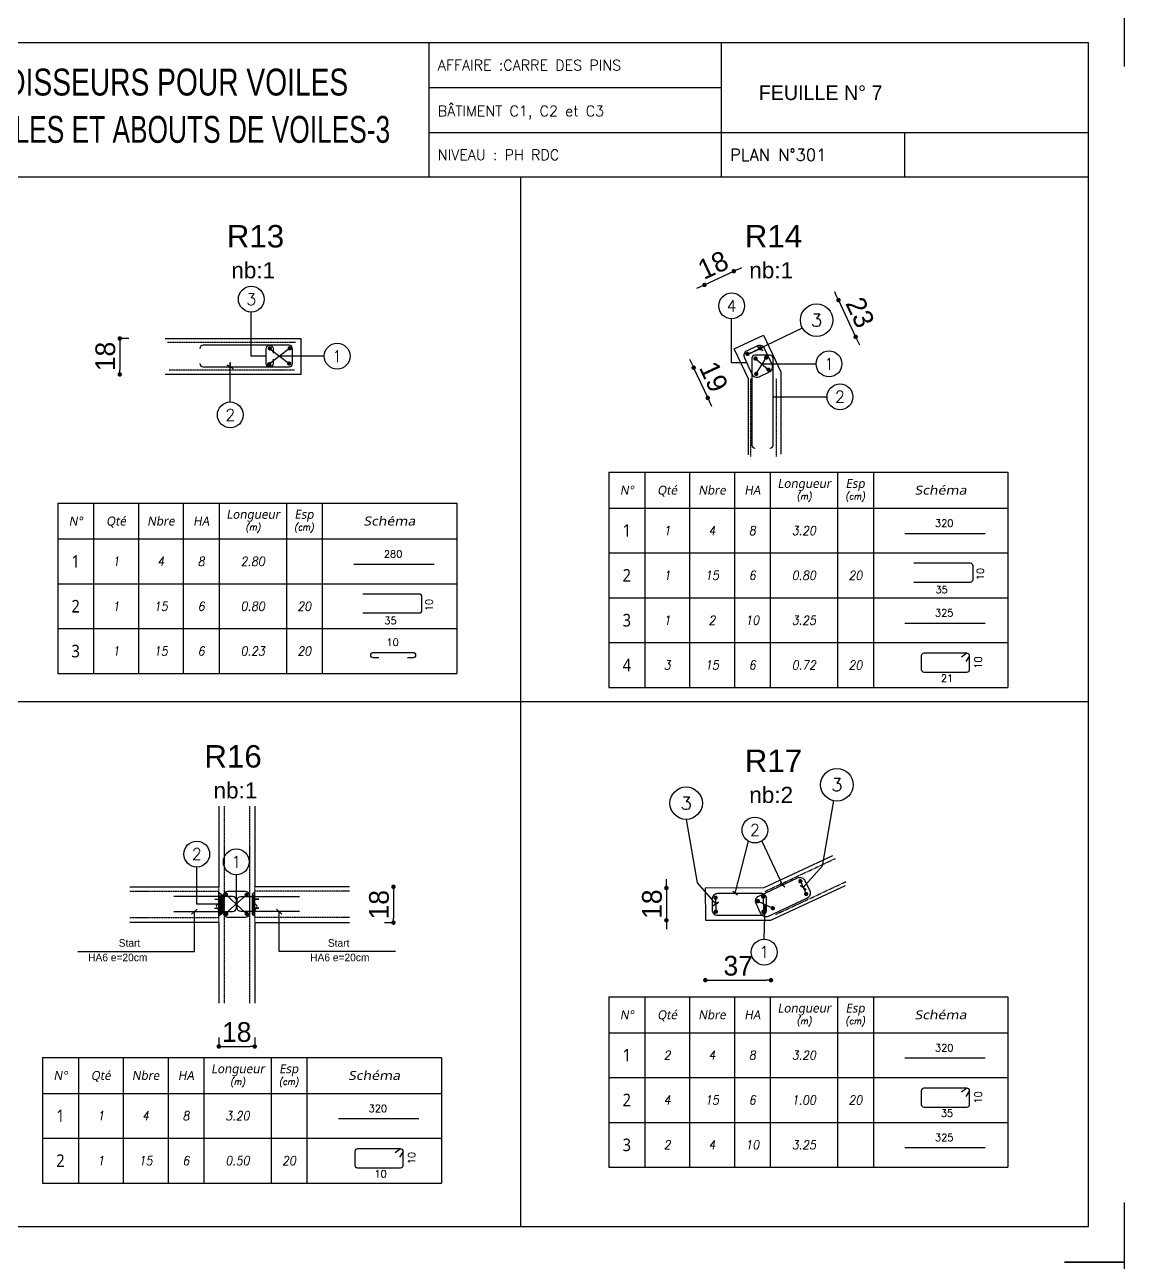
# Model space of a CAD drawing. Header units: metres. Extents: x -5618 to 118954, y -306 to 4637.
# Drawn here: x 1690 to 2303, y 1787 to 2477 of the extents above; entities that cross this region are included whole.
import ezdxf
from ezdxf.enums import TextEntityAlignment as Align

# ---------------------------------------------------------------- set-up
doc = ezdxf.new("R2010")
doc.units = ezdxf.units.M
doc.linetypes.add('STRICHPUNKT2_S11', pattern=[0.9, 0.7, -0.1, 0, -0.1])
for name, color, linetype in [('7', 7, 'Continuous'), ('COTATION', 1, 'Continuous'), ('GO-CARTOUCHE', 7, 'Continuous'), ('GO-COTATION', 1, 'Continuous'), ('GO-FER-HA', 140, 'Continuous'), ('GO-TEXTE', 9, 'Continuous'), ('GO-TEXTE-FER', 3, 'Continuous'), ('préfa v', 2, 'Continuous'), ('STR_COTATION', 1, 'Continuous'), ('STR_VOI-POT', 6, 'Continuous')]:
    doc.layers.add(name, color=color, linetype=linetype)
doc.layers.add('STR_AXES', color=4, linetype='STRICHPUNKT2_S11', lineweight=25)
doc.styles.add('ARIAL', font='ARIAL.TTF')
doc.styles.add('Lucida', font='LSANSI.TTF')
doc.styles.add('schéma', font='simplex.shx')
doc.styles.add('Tableau', font='romans.shx', dxfattribs={"width": 0.9, "oblique": 10})
doc.styles.add('Tableau2', font='trebuc.TTF', dxfattribs={"width": 0.9, "oblique": 10})
doc.styles.add('TEXTE', font='romans.shx')
doc.styles.add('TEXTEBA', font='ARIAL.TTF')
doc.dimstyles.new('COUPE-20', dxfattribs={"dimscale": 0.5, "dimtxt": 22, "dimasz": 5, "dimexe": 0.05, "dimexo": 0, "dimgap": 5, "dimtad": 1, "dimdec": 0, "dimdsep": 46, "dimtxsty": 'Standard', "dimblk1": 'DOT', "dimblk2": 'DOT', "dimsah": 1, "dimcen": 0, "dimdle": 150, "dimclrd": 1, "dimclre": 1, "dimclrt": 7, "dimadec": 0, "dimazin": 0, "dimtfac": 1, "dimtdec": 0, "dimtix": 1, "dimtmove": 2, "dimatfit": 3, "dimldrblk": 'DOT', "dimfxl": 0, "dimtvp": 1, "dimtolj": 1, "dimtzin": 0, "dimarcsym": 0})

# ---------------------------------------------------------------- blocks, each defined once
blk = doc.blocks.new('_DOT')
at = {"color": 0, "linetype": 'ByBlock'}
blk.add_line((-0.5, 0), (-1, 0), dxfattribs=at)
at = {"color": 0, "linetype": 'ByBlock', "const_width": 0.5}
blk.add_lwpolyline([(-0.25, 0, 1), (0.25, 0, 1)], format="xyb", close=True, dxfattribs=at)
blk = doc.blocks.new('*D1402')
at = {"layer": 'COTATION', "color": 1, "lineweight": -2}
for p, q in [((1748.21, 2302.43), (1743.18, 2302.43)), ((1743.21, 2299.93), (1743.21, 2284.93)), ((1744.01, 2282.43), (1743.18, 2282.43))]:
    blk.add_line(p, q, dxfattribs=at)
at = {"layer": 'DEFPOINTS', "color": 0, "lineweight": -3}
for p in [(1768.46, 2302.43), (1743.21, 2282.43), (1768.46, 2282.43, -152.09)]:
    blk.add_point(p, dxfattribs=at)
at = {"layer": 'COTATION', "color": 1, "lineweight": -2, "xscale": 2.5, "yscale": 2.5, "zscale": 2.5}
for p, rotation in [((1743.21, 2302.43), 90), ((1743.21, 2282.43), 270)]:
    blk.add_blockref('_DOT', p, dxfattribs=dict(at, rotation=rotation))
at = {"layer": 'COTATION', "color": 7, "insert": (1735.21, 2292.43), "char_height": 11, "attachment_point": 5, "rotation": 90}
blk.add_mtext('\\A1;18', dxfattribs=at)
blk = doc.blocks.new('U')
at = {"layer": 'GO-TEXTE-FER'}
for p, q in [((0, 0), (0, -1)), ((0, 0), (8.9, 0)), ((0.8, 0), (0.8, -1)), ((1.8, 0), (1.8, -1)), ((2.8, 0), (2.8, -1)), ((3.6, 0), (3.6, -1)), ((5.1, 0), (5.1, -1)), ((5.9, 0), (5.9, -1)), ((8.9, 0), (8.9, -1)), ((0, -1), (8.9, -1))]:
    blk.add_line(p, q, dxfattribs=at)
at = {"layer": 'GO-TEXTE-FER', "color": 1}
blk.add_lwpolyline([(6.803, -0.65), (8.063, -0.65, 0.414214), (8.123, -0.59), (8.123, -0.29, 0.414214), (8.063, -0.23), (6.803, -0.23)], format="xyb", dxfattribs=at)
at = {"layer": 'GO-TEXTE-FER', "color": 1, "style": 'Tableau'}
blk.add_attdef('Largeur', text='', height=0.16, rotation=90, dxfattribs=at).set_placement((8.284, -0.472), align=Align.MIDDLE_CENTER)
at = {"layer": 'GO-TEXTE-FER', "style": 'Tableau2', "width": 0.9}
blk.add_attdef('NUMERO', text='', height=0.28, dxfattribs=at).set_placement((0.4, -0.5), align=Align.MIDDLE_CENTER)
at = {"layer": 'GO-TEXTE-FER', "style": 'Tableau', "oblique": 10, "width": 0.9}
for tag, p in [('QUANTITE', (1.3, -0.5)), ('NOMBRE', (2.3, -0.5)), ('NUANCE', (3.2, -0.5)), ('LONGUEUR', (4.35, -0.5)), ('ESPACEMENTS', (5.5, -0.5))]:
    blk.add_attdef(tag, text='', height=0.2, dxfattribs=at).set_placement(p, align=Align.MIDDLE_CENTER)
at = {"layer": 'GO-TEXTE-FER', "color": 1, "style": 'Tableau'}
blk.add_attdef('Longueur', text='', height=0.16, dxfattribs=at).set_placement((7.422, -0.819), align=Align.MIDDLE_CENTER)
blk = doc.blocks.new('Désignation')
at = {"layer": 'GO-TEXTE-FER'}
for p, q in [((0, 0.8), (8.9, 0.8)), ((0, 0.8), (0, 0)), ((0.8, 0.8), (0.8, 0)), ((1.8, 0.8), (1.8, 0)), ((2.8, 0.8), (2.8, 0)), ((3.6, 0.8), (3.6, 0)), ((5.1, 0.8), (5.1, 0)), ((5.9, 0.8), (5.9, 0)), ((8.9, 0.8), (8.9, 0)), ((0, 0), (8.9, 0))]:
    blk.add_line(p, q, dxfattribs=at)
at = {"layer": 'GO-TEXTE-FER', "style": 'Tableau2', "oblique": 10}
for s, p in [('Longueur', (4.356, 0.55)), ('Esp', (5.494, 0.55)), ('N°', (0.4, 0.4)), ('Qté', (1.3, 0.4)), ('Nbre', (2.3, 0.4)), ('HA', (3.2, 0.4))]:
    blk.add_text(s, height=0.2, dxfattribs=at).set_placement(p, align=Align.MIDDLE_CENTER)
at = {"layer": 'GO-TEXTE-FER', "color": 7, "style": 'Tableau', "oblique": 10, "width": 0.9}
for s, p in [('(m)', (4.356, 0.265)), ('(cm)', (5.494, 0.265))]:
    blk.add_text(s, height=0.15, dxfattribs=at).set_placement(p, align=Align.MIDDLE_CENTER)
at = {"layer": 'GO-TEXTE-FER', "style": 'Tableau2', "oblique": 10, "width": 1.2}
blk.add_text('Schéma', height=0.2, dxfattribs=at).set_placement((7.4, 0.4), align=Align.MIDDLE_CENTER)
blk = doc.blocks.new('Epingle')
at = {"layer": 'GO-TEXTE-FER'}
for p, q in [((0, 0), (0, -1)), ((0, 0), (8.9, 0)), ((0.8, 0), (0.8, -1)), ((1.8, 0), (1.8, -1)), ((2.8, 0), (2.8, -1)), ((3.6, 0), (3.6, -1)), ((5.1, 0), (5.1, -1)), ((5.9, 0), (5.9, -1)), ((8.9, 0), (8.9, -1)), ((0, -1), (8.9, -1))]:
    blk.add_line(p, q, dxfattribs=at)
at = {"layer": 'GO-TEXTE-FER', "color": 1}
blk.add_lwpolyline([(7.162, -0.65), (7.042, -0.65, -1), (7.042, -0.53), (7.922, -0.53, -1), (7.922, -0.65), (7.802, -0.65)], format="xyb", dxfattribs=at)
at = {"layer": 'GO-TEXTE-FER', "color": 1, "style": 'Tableau'}
blk.add_attdef('Longueur', text='', height=0.16, dxfattribs=at).set_placement((7.469, -0.303), align=Align.MIDDLE_CENTER)
at = {"layer": 'GO-TEXTE-FER', "style": 'Tableau2', "width": 0.9}
blk.add_attdef('NUMERO', text='', height=0.28, dxfattribs=at).set_placement((0.4, -0.5), align=Align.MIDDLE_CENTER)
at = {"layer": 'GO-TEXTE-FER', "style": 'Tableau', "oblique": 10, "width": 0.9}
for tag, p in [('QUANTITE', (1.3, -0.5)), ('NOMBRE', (2.3, -0.5)), ('NUANCE', (3.2, -0.5)), ('LONGUEUR', (4.35, -0.5)), ('ESPACEMENTS', (5.5, -0.5))]:
    blk.add_attdef(tag, text='', height=0.2, dxfattribs=at).set_placement(p, align=Align.MIDDLE_CENTER)
blk = doc.blocks.new('Barre libre')
at = {"layer": 'GO-TEXTE-FER'}
for p, q in [((0, 0), (0, -1)), ((0, 0), (8.9, 0)), ((0.8, 0), (0.8, -1)), ((1.8, 0), (1.8, -1)), ((2.8, 0), (2.8, -1)), ((3.6, 0), (3.6, -1)), ((5.1, 0), (5.1, -1)), ((5.9, 0), (5.9, -1)), ((8.9, 0), (8.9, -1)), ((0, -1), (8.9, -1))]:
    blk.add_line(p, q, dxfattribs=at)
at = {"layer": 'GO-TEXTE-FER', "color": 1}
blk.add_line((6.603, -0.563), (8.394, -0.563), dxfattribs=at)
at = {"layer": 'GO-TEXTE-FER', "color": 1, "style": 'Tableau'}
blk.add_attdef('Longueur', text='', height=0.16, dxfattribs=at).set_placement((7.481, -0.336), align=Align.MIDDLE_CENTER)
at = {"layer": 'GO-TEXTE-FER', "style": 'Tableau2', "width": 0.9}
blk.add_attdef('NUMERO', text='', height=0.28, dxfattribs=at).set_placement((0.4, -0.5), align=Align.MIDDLE_CENTER)
at = {"layer": 'GO-TEXTE-FER', "style": 'Tableau', "oblique": 10, "width": 0.9}
for tag, p in [('QUANTITE', (1.3, -0.5)), ('NOMBRE', (2.3, -0.5)), ('NUANCE', (3.2, -0.5)), ('LONGUEUR', (4.35, -0.5)), ('ESPACEMENTS', (5.5, -0.5))]:
    blk.add_attdef(tag, text='', height=0.2, dxfattribs=at).set_placement(p, align=Align.MIDDLE_CENTER)
blk = doc.blocks.new('Cadre')
at = {"layer": 'GO-TEXTE-FER'}
for p, q in [((0, 0), (0, -1)), ((0, 0), (8.9, 0)), ((0.8, 0), (0.8, -1)), ((1.8, 0), (1.8, -1)), ((2.8, 0), (2.8, -1)), ((3.6, 0), (3.6, -1)), ((5.1, 0), (5.1, -1)), ((5.9, 0), (5.9, -1)), ((8.9, 0), (8.9, -1)), ((0, -1), (8.9, -1))]:
    blk.add_line(p, q, dxfattribs=at)
at = {"layer": 'GO-TEXTE-FER', "color": 1}
for p, q in [((7.987, -0.237), (7.868, -0.328)), ((8.047, -0.297), (7.965, -0.422))]:
    blk.add_line(p, q, dxfattribs=at)
blk.add_lwpolyline([(6.967, -0.297), (6.967, -0.597, 0.414214), (7.027, -0.657), (7.987, -0.657, 0.414214), (8.047, -0.597), (8.047, -0.297, 0.414214), (7.987, -0.237), (7.027, -0.237, 0.414214)], format="xyb", close=True, dxfattribs=at)
at = {"layer": 'GO-TEXTE-FER', "color": 1, "style": 'Tableau'}
blk.add_attdef('Largeur', text='', height=0.16, rotation=90, dxfattribs=at).set_placement((8.237, -0.445), align=Align.MIDDLE_CENTER)
at = {"layer": 'GO-TEXTE-FER', "style": 'Tableau2', "width": 0.9}
blk.add_attdef('NUMERO', text='', height=0.28, dxfattribs=at).set_placement((0.4, -0.5), align=Align.MIDDLE_CENTER)
at = {"layer": 'GO-TEXTE-FER', "style": 'Tableau', "oblique": 10, "width": 0.9}
for tag, p in [('QUANTITE', (1.3, -0.5)), ('NOMBRE', (2.3, -0.5)), ('NUANCE', (3.2, -0.5)), ('LONGUEUR', (4.35, -0.5)), ('ESPACEMENTS', (5.5, -0.5))]:
    blk.add_attdef(tag, text='', height=0.2, dxfattribs=at).set_placement(p, align=Align.MIDDLE_CENTER)
at = {"layer": 'GO-TEXTE-FER', "color": 1, "style": 'Tableau'}
blk.add_attdef('Longueur', text='', height=0.16, dxfattribs=at).set_placement((7.542, -0.794), align=Align.MIDDLE_CENTER)
blk = doc.blocks.new('*D1405')
at = {"layer": 'COTATION', "color": 1, "lineweight": -2}
for p, q in [((1798.46, 1912.71), (1798.46, 1907.69)), ((1818.46, 1912.71), (1818.46, 1907.69)), ((1800.96, 1907.71), (1815.96, 1907.71))]:
    blk.add_line(p, q, dxfattribs=at)
at = {"layer": 'DEFPOINTS', "color": 0, "lineweight": -3}
for p in [(1798.46, 1931.85), (1818.46, 1931.85), (1818.46, 1907.71)]:
    blk.add_point(p, dxfattribs=at)
at = {"layer": 'COTATION', "color": 1, "lineweight": -2, "xscale": 2.5, "yscale": 2.5, "zscale": 2.5, "rotation": 180}
blk.add_blockref('_DOT', (1798.46, 1907.71), dxfattribs=at)
at = {"layer": 'COTATION', "color": 1, "lineweight": -2, "xscale": 2.5, "yscale": 2.5, "zscale": 2.5}
blk.add_blockref('_DOT', (1818.46, 1907.71), dxfattribs=at)
at = {"layer": 'COTATION', "color": 7, "insert": (1808.46, 1915.71), "char_height": 11, "attachment_point": 5}
blk.add_mtext('\\A1;18', dxfattribs=at)
blk = doc.blocks.new('*D1444')
at = {"layer": 'DEFPOINTS', "color": 0, "lineweight": -3}
for p in [(1871.32, 1996.76, -306.69), (1871.32, 1976.76), (1895.83, 1976.76)]:
    blk.add_point(p, dxfattribs=at)
at = {"layer": 'STR_VOI-POT', "color": 1, "lineweight": -2}
for p, q in [((1895.46, 1996.76), (1895.86, 1996.76)), ((1895.83, 1994.26), (1895.83, 1979.26)), ((1890.83, 1976.76), (1895.86, 1976.76))]:
    blk.add_line(p, q, dxfattribs=at)
at = {"layer": 'STR_VOI-POT', "color": 1, "lineweight": -2, "xscale": 2.5, "yscale": 2.5, "zscale": 2.5}
for p, rotation in [((1895.83, 1996.76), 90), ((1895.83, 1976.76), 270)]:
    blk.add_blockref('_DOT', p, dxfattribs=dict(at, rotation=rotation))
at = {"layer": 'STR_VOI-POT', "color": 7, "insert": (1887.83, 1986.76), "char_height": 11, "attachment_point": 5, "rotation": 90}
blk.add_mtext('\\A1;18', dxfattribs=at)
blk = doc.blocks.new('stab2')
at = {"layer": 'GO-FER-HA'}
h = blk.add_hatch(dxfattribs=at)
h.set_pattern_fill('ANSI31', color=9, scale=6.075, angle=-630, style=0)
h.set_pattern_definition([(225, (395894.73794, 54992.6584), (-0.536959212, 0.536959212), [])])
h.paths.add_polyline_path([(0, -8.55), (-2.03, -6.53), (-2.03, -4.9), (0, -4.9)])
h.paths.add_polyline_path([(0, -4.9), (-2.03, -4.9), (-2.03, -1.75), (0, -1.95)])
h.paths.add_polyline_path([(0, -1.41), (-2.03, -1.73), (-2.03, 8.03), (0, 7.82)])
h.paths.add_polyline_path([(-1.56, 8.11), (0, 9.67), (0, 8.25)])
at = {"layer": 'GO-FER-HA', "color": 1}
for p, q in [((-14.1, 2.89), (-14.1, -3.18)), ((0.57, 5.93), (-11.07, 5.93)), ((0, 3.88), (-2.22, 3.68)), ((-2.22, 3.68), (3.47, 3.09)), ((-2.03, 7.65), (0, 9.67)), ((-2.03, -7.65), (-2.03, 7.65)), ((0, 9.67), (0, -9.67)), ((0, 3.09), (0, -3.09)), ((3.47, 3.09), (0, 3.09)), ((36.01, 5.93), (0.57, 5.93)), ((-11.07, -6.22), (36.01, -6.22)), ((0, -3.09), (-2.09, -3.42)), ((-2.09, -3.42), (3.21, -3.94)), ((0, -9.67), (-2.03, -7.65)), ((3.21, -3.94), (0, -3.94))]:
    blk.add_line(p, q, dxfattribs=at)
for centre, start_param, end_param in [((-11.07, 2.89), -0.785398, 0.785398), ((-11.07, -3.18), 0.785398, 2.356194)]:
    blk.add_ellipse(centre, major_axis=(-2.15, 2.15), ratio=1, start_param=start_param, end_param=end_param, dxfattribs=at)
blk = doc.blocks.new('*D1407')
at = {"layer": 'DEFPOINTS', "color": 0, "lineweight": -3, "ltscale": 4.5}
for p in [(2102.25, 2304.35), (2153.6, 2303.35), (2111.8, 2283.86)]:
    blk.add_point(p, dxfattribs=at)
at = {"layer": 'STR_COTATION', "color": 1, "lineweight": -2, "ltscale": 4.5}
for p, q in [((2142.99, 2326.1), (2141.93, 2328.37)), ((2144, 2323.81), (2144.07, 2323.85)), ((2144.05, 2323.84), (2153.6, 2303.35)), ((2153.55, 2303.33), (2153.62, 2303.36)), ((2154.65, 2301.09), (2155.71, 2298.82))]:
    blk.add_line(p, q, dxfattribs=at)
at = {"layer": 'STR_COTATION', "color": 1, "lineweight": -2, "ltscale": 4.5, "xscale": 2.5, "yscale": 2.5, "zscale": 2.5}
for p, rotation in [((2144.05, 2323.84), 294.9999420284472), ((2153.6, 2303.35), 114.9999420284472)]:
    blk.add_blockref('_DOT', p, dxfattribs=dict(at, rotation=rotation))
at = {"layer": 'STR_COTATION', "color": 7, "lineweight": -3, "ltscale": 4.5, "insert": (2156.07, 2316.98), "char_height": 11, "attachment_point": 5, "rotation": 294.99994}
blk.add_mtext('\\A1;23', dxfattribs=at)
blk = doc.blocks.new('*D1408')
at = {"layer": 'DEFPOINTS', "color": 0, "lineweight": -3, "ltscale": 4.5}
for p in [(2085.65, 2339.95), (2102.25, 2304.35), (2085.94, 2296.74)]:
    blk.add_point(p, dxfattribs=at)
at = {"layer": 'STR_COTATION', "color": 1, "lineweight": -2, "ltscale": 4.5}
for p, q in [((2069.34, 2332.34), (2085.65, 2339.95)), ((2085.67, 2339.9), (2085.64, 2339.97)), ((2087.92, 2341), (2090.18, 2342.06)), ((2069.36, 2332.3), (2069.33, 2332.36)), ((2067.07, 2331.28), (2064.81, 2330.23))]:
    blk.add_line(p, q, dxfattribs=at)
at = {"layer": 'STR_COTATION', "color": 1, "lineweight": -2, "ltscale": 4.5, "xscale": 2.5, "yscale": 2.5, "zscale": 2.5}
for p, rotation in [((2085.65, 2339.95), 204.9999420284469), ((2069.34, 2332.34), 24.99994202844691)]:
    blk.add_blockref('_DOT', p, dxfattribs=dict(at, rotation=rotation))
at = {"layer": 'STR_COTATION', "color": 7, "lineweight": -3, "ltscale": 4.5, "insert": (2074.11, 2343.4), "char_height": 11, "attachment_point": 5, "rotation": 24.99994}
blk.add_mtext('\\A1;18', dxfattribs=at)
blk = doc.blocks.new('*D1409')
at = {"layer": 'DEFPOINTS', "color": 0, "lineweight": -3, "ltscale": 4.5}
for p in [(2085.94, 2296.74), (2093.8, 2279.87), (2071.13, 2269.3)]:
    blk.add_point(p, dxfattribs=at)
at = {"layer": 'STR_COTATION', "color": 1, "lineweight": -2, "ltscale": 4.5}
for p, q in [((2062.21, 2288.43), (2061.15, 2290.7)), ((2063.31, 2286.19), (2063.24, 2286.16)), ((2063.26, 2286.17), (2071.13, 2269.3)), ((2071.17, 2269.32), (2071.11, 2269.29)), ((2072.19, 2267.04), (2073.24, 2264.77))]:
    blk.add_line(p, q, dxfattribs=at)
at = {"layer": 'STR_COTATION', "color": 1, "lineweight": -2, "ltscale": 4.5, "xscale": 2.5, "yscale": 2.5, "zscale": 2.5}
for p, rotation in [((2063.26, 2286.17), 294.9999420283144), ((2071.13, 2269.3), 114.9999420283144)]:
    blk.add_blockref('_DOT', p, dxfattribs=dict(at, rotation=rotation))
at = {"layer": 'STR_COTATION', "color": 7, "lineweight": -3, "ltscale": 4.5, "insert": (2074.45, 2281.11), "char_height": 11, "attachment_point": 5, "rotation": 294.99994}
blk.add_mtext('\\A1;19', dxfattribs=at)
blk = doc.blocks.new('*D1410')
at = {"layer": 'DEFPOINTS', "color": 0, "lineweight": -3, "ltscale": 4.5}
for p in [(2069.77, 1996.07), (2048.06, 1978.07), (2069.78, 1978.07)]:
    blk.add_point(p, dxfattribs=at)
at = {"layer": 'STR_COTATION', "color": 1, "lineweight": -2, "ltscale": 4.5}
for p, q in [((2048.06, 1998.57), (2048.06, 2001.07)), ((2048.11, 1996.07), (2048.04, 1996.07)), ((2048.06, 1996.07), (2048.06, 1978.07)), ((2048.11, 1978.07), (2048.04, 1978.07)), ((2048.06, 1975.57), (2048.06, 1973.07))]:
    blk.add_line(p, q, dxfattribs=at)
at = {"layer": 'STR_COTATION', "color": 1, "lineweight": -2, "ltscale": 4.5, "xscale": 2.5, "yscale": 2.5, "zscale": 2.5}
for p, rotation in [((2048.06, 1996.07), 270), ((2048.06, 1978.07), 90)]:
    blk.add_blockref('_DOT', p, dxfattribs=dict(at, rotation=rotation))
at = {"layer": 'STR_COTATION', "color": 7, "lineweight": -3, "ltscale": 4.5, "insert": (2040.06, 1987.07), "char_height": 11, "attachment_point": 5, "rotation": 90}
blk.add_mtext('\\A1;18', dxfattribs=at)
blk = doc.blocks.new('*D1411')
at = {"layer": 'DEFPOINTS', "color": 0, "lineweight": -3, "ltscale": 4.5}
for p in [(2069.78, 1978.07), (2106.39, 1978.09), (2106.39, 1944.67)]:
    blk.add_point(p, dxfattribs=at)
at = {"layer": 'STR_COTATION', "color": 1, "lineweight": -2, "ltscale": 4.5}
for p, q in [((2069.78, 1944.72), (2069.78, 1944.65)), ((2072.28, 1944.67), (2103.89, 1944.67)), ((2106.39, 1944.72), (2106.39, 1944.65))]:
    blk.add_line(p, q, dxfattribs=at)
at = {"layer": 'STR_COTATION', "color": 1, "lineweight": -2, "ltscale": 4.5, "xscale": 2.5, "yscale": 2.5, "zscale": 2.5, "rotation": 180}
blk.add_blockref('_DOT', (2069.78, 1944.67), dxfattribs=at)
at = {"layer": 'STR_COTATION', "color": 1, "lineweight": -2, "ltscale": 4.5, "xscale": 2.5, "yscale": 2.5, "zscale": 2.5}
blk.add_blockref('_DOT', (2106.39, 1944.67), dxfattribs=at)
at = {"layer": 'STR_COTATION', "color": 7, "lineweight": -3, "ltscale": 4.5, "insert": (2088.08, 1952.67), "char_height": 11, "attachment_point": 5}
blk.add_mtext('\\A1;37', dxfattribs=at)

msp = doc.modelspace()

# ---------------------------------------------------------------- linework, layer by layer
for p, q in [((1915.59, 2467.35), (1915.59, 2392.41)), ((2078.56, 2467.38), (2078.56, 2392.41)), ((1915.59, 2442.35), (2078.56, 2442.35)), ((1915.59, 2417.36), (2078.56, 2417.36)), ((2078.56, 2417.38), (2283.41, 2417.38)), ((2180.89, 2417.38), (2180.89, 2392.41))]:
    msp.add_line(p, q)
for points in [[(2270.08, 2487.35), (2303.41, 2487.35), (2303.41, 2454.02)], [(2283.41, 2392.41), (1333.5, 2392.41)], [(1966.77, 2392.41), (1966.77, 1807.42)], [(2283.41, 2099.91), (1333.5, 2099.91)], [(2303.41, 1820.75), (2303.41, 1787.42), (2270.08, 1787.42)], [(2270.08, 1787.42), (2303.41, 1787.42), (2303.41, 1754.09)]]:
    msp.add_lwpolyline(points)
msp.add_lwpolyline([(1333.5, 2467.35), (1333.5, 1807.42), (2283.41, 1807.42), (2283.41, 2467.35)], close=True)
at = {"lineweight": 18}
for points in [[(1798.46, 1976.19), (1798.46, 1983.14), (1797.03, 1986.16), (1799.81, 1988.91), (1798.46, 1992.07), (1798.46, 1996.76)], [(1818.45, 1976.19), (1818.45, 1983.14), (1819.88, 1986.16), (1817.1, 1988.91), (1818.45, 1992.07), (1818.45, 1996.76)]]:
    msp.add_lwpolyline(points, dxfattribs=at)
at = {"layer": '7', "color": 7, "elevation": -306.69}
for points in [[(1826.85, 2298.65), (1826.85, 2298.65)], [(1826.85, 2286.62), (1826.85, 2286.62)]]:
    msp.add_lwpolyline(points, dxfattribs=at)
at = {"layer": 'GO-CARTOUCHE', "color": 2, "ltscale": 3}
for p, q in [((1786.32, 1984.31), (1783.28, 1981.56)), ((1830.59, 1984.31), (1833.63, 1981.56))]:
    msp.add_line(p, q, dxfattribs=at)
for points in [[(1719.88, 1960.69), (1784.8, 1960.69), (1784.8, 1982.94)], [(1897.03, 1960.69), (1832.11, 1960.69), (1832.11, 1982.94)]]:
    msp.add_lwpolyline(points, dxfattribs=at)
at = {"layer": 'GO-FER-HA'}
for p, q in [((1837.99, 2296.99, -306.69), (1826.52, 2288.09, -306.69)), ((1826.85, 2296.7, -306.69), (1837.71, 2288.46, -306.69)), ((2097.77, 2291.26), (2104.97, 2285.06)), ((2098.16, 2282.7), (2103.67, 2291.75)), ((2101.56, 2288.29), (2131.55, 2288.29)), ((2107.67, 2269.93), (2137.66, 2269.93)), ((2093.74, 2022.21), (2086.32, 1993.16)), ((2101.24, 2022.27), (2112.72, 1997.69)), ((1786.14, 1987.05, -16.83), (1786.14, 2007.77, -16.83)), ((1808.18, 2003.44), (1808.18, 1987.14)), ((2087.69, 1992.08), (2085.05, 1994.16)), ((2114.08, 1996.61), (2111.45, 1998.69)), ((2122.81, 1999.86), (2126, 1992.73)), ((1800.72, 1987.05, -16.83), (1786.14, 1987.05, -16.83)), ((1802.04, 1981.6), (1813.92, 1992.26)), ((1802.41, 1992.4), (1813.98, 1981.71)), ((2075.5, 1990.67), (2075.68, 1982.87)), ((2099.07, 1988.73), (2107.4, 1984.81)), ((2102.02, 1991.18), (2102.13, 1982.82)), ((2102.62, 1967.53), (2103.23, 1986.77))]:
    msp.add_line(p, q, dxfattribs=at)
at = {"layer": 'GO-FER-HA', "elevation": -306.69}
for points in [[(1824.89, 2292.64), (1816.54, 2292.64), (1816.54, 2317.16)], [(1857.24, 2292.57), (1832.26, 2292.54)], [(1804.83, 2267.04), (1804.83, 2289.02), (1804.83, 2286.62), (1803.14, 2287.52), (1806.53, 2285.72)]]:
    msp.add_lwpolyline(points, dxfattribs=at)
at = {"layer": 'GO-FER-HA'}
for points in [[(2092.81, 2288.9), (2084.46, 2288.9), (2084.46, 2313.43)], [(2123.75, 2308.22), (2092.96, 2293.4), (2100.46, 2296.94), (2098.9, 2298.05), (2102.03, 2295.82)], [(2141.2, 2044.79), (2134.88, 2008.19), (2124.41, 1996.29), (2122.84, 1997.41), (2125.97, 1995.18)], [(2059.09, 2034.31), (2065.14, 1998.96), (2075.61, 1987.06), (2077.17, 1988.17), (2074.04, 1985.95)]]:
    msp.add_lwpolyline(points, dxfattribs=at)
at = {"layer": 'GO-FER-HA', "color": 6, "linetype": 'Continuous', "const_width": 1.2, "elevation": -306.69}
for points in [[(1827.5, 2296.9, 1), (1826.3, 2296.9, 1)], [(1838.59, 2296.99, 1), (1837.39, 2296.99, 1)], [(1827.12, 2288.09, 1), (1825.92, 2288.09, 1)], [(1838.31, 2288.46, 1), (1837.11, 2288.46, 1)]]:
    msp.add_lwpolyline(points, format="xyb", close=True, dxfattribs=at)
at = {"layer": 'GO-FER-HA', "color": 6, "linetype": 'Continuous', "const_width": 1.2}
for points in [[(2101, 2296.98, 1), (2099.8, 2296.98, 1)], [(2093.85, 2293.84, 1), (2092.65, 2293.84, 1)], [(2098.37, 2291.26, 1), (2097.17, 2291.26, 1)], [(2104.27, 2291.75, 1), (2103.07, 2291.75, 1)], [(2098.76, 2282.7, 1), (2097.56, 2282.7, 1)], [(2105.57, 2285.06, 1), (2104.37, 2285.06, 1)], [(2123.06, 1999.31, -1), (2122.55, 2000.4, -1)], [(1803.01, 1992.4, 1), (1801.81, 1992.4, 1)], [(1814.52, 1992.26, 1), (1813.32, 1992.26, 1)], [(2075.75, 1990.13, -1), (2075.24, 1991.22, -1)], [(2099.67, 1988.73, 1), (2098.47, 1988.73, 1)], [(2102.62, 1991.18, 1), (2101.42, 1991.18, 1)], [(2126.45, 1992.33, -1), (2125.56, 1993.13, -1)], [(1803.24, 1981.6, 1), (1802.04, 1981.6, 1)], [(1814.58, 1981.71, 1), (1813.38, 1981.71, 1)], [(2075.93, 1982.32, -1), (2075.42, 1983.41, -1)], [(2102.73, 1982.82, 1), (2101.53, 1982.82, 1)], [(2108, 1984.81, 1), (2106.8, 1984.81, 1)]]:
    msp.add_lwpolyline(points, format="xyb", close=True, dxfattribs=at)
at = {"layer": 'GO-FER-HA'}
for centre, radius in [((1816.54, 2324.36, -306.69), 7.2), ((2084.46, 2320.63), 7.2), ((2131.83, 2312.66), 9.06), ((1864.44, 2292.57, -306.69), 7.2), ((2138.75, 2288.29), 7.2), ((2144.86, 2269.93), 7.2), ((1804.83, 2259.84, -306.69), 7.2), ((2143.15, 2053.63), 9.06), ((2059.09, 2043.37), 9.06), ((2097.43, 2028.39), 7.2), ((1786.14, 2014.97, -16.83), 7.2), ((1808.18, 2010.64), 7.2), ((2102.62, 1960.33), 7.2)]:
    msp.add_circle(centre, radius, dxfattribs=at)
at = {"layer": 'préfa v', "color": 2, "ltscale": 3}
for p, q in [((1844.3, 2282.43), (1844.3, 2302.43)), ((2085.94, 2296.74), (2102.25, 2304.35)), ((2102.25, 2304.35), (2111.8, 2283.86)), ((2093.8, 2279.87), (2085.94, 2296.74)), ((2111.8, 2283.86), (2111.8, 2238.01)), ((1844.3, 2282.43), (1768.46, 2282.43)), ((2093.8, 2237.58), (2093.8, 2279.87)), ((1798.46, 2041.67), (1798.46, 1996.76)), ((1818.46, 2041.67), (1818.46, 1996.76)), ((2140.7, 2013.99), (2102.38, 1996.08)), ((2102.38, 1996.08), (2069.77, 1996.07)), ((2069.77, 1996.07), (2069.79, 1978.07)), ((2106.39, 1978.09), (2147.93, 1997.5)), ((1798.46, 1976.76), (1748.75, 1976.76)), ((1798.46, 1976.76), (1798.46, 1931.85)), ((1818.46, 1976.76), (1818.46, 1931.85)), ((1818.46, 1976.76), (1871.32, 1976.76)), ((2069.79, 1978.07), (2106.39, 1978.09))]:
    msp.add_line(p, q, dxfattribs=at)
at = {"layer": 'préfa v', "color": 2, "ltscale": 3, "elevation": -306.69}
for points in [[(1768.46, 2302.43), (1844.3, 2302.43)], [(1871.32, 1996.76), (1818.46, 1996.76)]]:
    msp.add_lwpolyline(points, dxfattribs=at)
at = {"layer": 'préfa v', "color": 2, "ltscale": 3}
msp.add_lwpolyline([(1748.75, 1996.76), (1798.46, 1996.76)], dxfattribs=at)
at = {"layer": 'STR_AXES', "ltscale": 0.5}
for p, q in [((1769.82, 2300.45, -153.35), (1841.3, 2300.45, -153.35)), ((1840.64, 2284.7, -765.48), (1770.57, 2284.7, -766.73)), ((1748.75, 1994.27, -153.35), (1798.46, 1994.27, -153.35)), ((1871.32, 1994.27, -460.04), (1818.46, 1994.27, -460.04)), ((1748.75, 1979.59, -152.21), (1798.46, 1979.59, -153.07)), ((1871.32, 1979.59, -458.79), (1818.46, 1979.59, -459.71))]:
    msp.add_line(p, q, dxfattribs=at)
for points in [[(2095.02, 2279.98), (2095.02, 2236.69)], [(2109.21, 2279.98), (2109.21, 2236.69)], [(1801.46, 2041.67), (1801.46, 1931.85)], [(1815.64, 2041.67), (1815.64, 1931.85)], [(2103.14, 1994.21), (2142.36, 2012.54)], [(2109.15, 1981.36), (2148.37, 1999.69)]]:
    msp.add_lwpolyline(points, dxfattribs=at)
at = {"layer": 'STR_VOI-POT', "elevation": -306.69}
for points in [[(1787.81, 2288.57, 0.414214), (1789.77, 2286.62), (1837.64, 2286.62, 0.414214), (1839.6, 2288.57), (1839.6, 2296.7, 0.414214), (1837.64, 2298.65), (1837.64, 2298.65), (1789.77, 2298.65, 0.414214), (1787.81, 2296.7)], [(1828.8, 2290.95), (1828.8, 2288.57, -0.414214), (1826.85, 2286.62, -0.414214), (1824.89, 2288.57), (1824.89, 2296.7, -0.414214), (1826.85, 2298.65, -0.414214), (1828.8, 2296.7), (1828.8, 2294.23)]]:
    msp.add_lwpolyline(points, format="xyb", dxfattribs=at)
at = {"layer": 'STR_VOI-POT'}
for points in [[(2102.85, 2296.86, 0.414214), (2098.81, 2298.33), (2093.03, 2295.63, 0.414214), (2091.56, 2291.59), (2095.75, 2282.6, 0.414214), (2099.79, 2281.13), (2105.57, 2283.82, 0.414214), (2107.04, 2287.86)], [(2104.85, 1980.27, -0.414214), (2100.81, 1981.73), (2098.1, 1987.51, -0.414214), (2099.57, 1991.55), (2121.25, 2001.68, -0.414214), (2125.29, 2000.21), (2127.99, 1994.43, -0.414214), (2126.53, 1990.39)], [(1800.72, 1982.78, 0.414214), (1803.75, 1979.74), (1812.78, 1979.74, 0.414214), (1815.81, 1982.78), (1815.81, 1991.16, 0.414214), (1812.78, 1994.2), (1803.75, 1994.2, 0.414214), (1800.72, 1991.16)], [(2076.82, 1980.7, -0.414214), (2073.78, 1983.73), (2073.78, 1990.11, -0.414214), (2076.81, 1993.15), (2100.74, 1993.16, -0.414214), (2103.78, 1990.13), (2103.79, 1983.75, -0.414214), (2100.75, 1980.71)]]:
    msp.add_lwpolyline(points, format="xyb", close=True, dxfattribs=at)
at = {"layer": 'STR_VOI-POT', "elevation": -306.69}
msp.add_lwpolyline([(1839.6, 2296.7), (1839.6, 2296.7)], dxfattribs=at)
at = {"layer": 'STR_VOI-POT'}
msp.add_lwpolyline([(2105.71, 2241.34, 0.414214), (2107.67, 2243.29), (2107.67, 2291.16, 0.414214), (2105.71, 2293.12), (2097.59, 2293.12, 0.414214), (2095.64, 2291.16), (2095.64, 2291.16), (2095.64, 2243.29, 0.414214), (2097.59, 2241.34)], format="xyb", dxfattribs=at)

# ---------------------------------------------------------------- block references
at = {"layer": 'GO-COTATION', "xscale": 25, "yscale": 25, "zscale": 25}
msp.add_blockref('Epingle', (1708.63, 2140.67), dxfattribs=at).add_auto_attribs({'NUMERO': '3', 'QUANTITE': '1', 'NOMBRE': '15', 'NUANCE': '6', 'Longueur': '10', 'LONGUEUR': '0.23', 'ESPACEMENTS': '20'})
at = {"layer": 'GO-FER-HA', "xscale": 25, "yscale": 25, "zscale": 25}
for p in [(2016, 2207.88), (1708.63, 2190.67), (2016, 1915.38), (1700.12, 1881.56)]:
    msp.add_blockref('Désignation', p, dxfattribs=at)
for p, values in [((2016, 2132.88), {'NUMERO': '4', 'QUANTITE': '3', 'NOMBRE': '15', 'NUANCE': '6', 'Longueur': '21', 'Largeur': '10', 'LONGUEUR': '0.72', 'ESPACEMENTS': '20'}), ((2016, 1890.38), {'NUMERO': '2', 'QUANTITE': '4', 'NOMBRE': '15', 'NUANCE': '6', 'Longueur': '35', 'Largeur': '10', 'LONGUEUR': '1.00', 'ESPACEMENTS': '20'}), ((1700.12, 1856.56), {'NUMERO': '2', 'QUANTITE': '1', 'NOMBRE': '15', 'NUANCE': '6', 'Longueur': '10', 'Largeur': '10', 'LONGUEUR': '0.50', 'ESPACEMENTS': '20'})]:
    msp.add_blockref('Cadre', p, dxfattribs=at).add_auto_attribs(values)
at = {"layer": 'GO-FER-HA', "yscale": 0.6944737500016345, "zscale": 0.8680921875003841, "rotation": 180}
for p, xscale in [((1798.46, 1987.05), 0.6944737500016345), ((1818.45, 1987.05), -0.6944737500016345)]:
    msp.add_blockref('stab2', p, dxfattribs=dict(at, xscale=xscale))
at = {"layer": 'GO-TEXTE-FER', "xscale": 25, "yscale": 25, "zscale": 25}
for name, p, values in [('Barre libre', (2016, 2207.88), {'NUMERO': '1', 'QUANTITE': '1', 'NOMBRE': '4', 'NUANCE': '8', 'Longueur': '320', 'LONGUEUR': '3.20'}), ('Barre libre', (1708.63, 2190.67), {'NUMERO': '1', 'QUANTITE': '1', 'NOMBRE': '4', 'NUANCE': '8', 'Longueur': '280', 'LONGUEUR': '2.80'}), ('U', (2016, 2182.88), {'NUMERO': '2', 'QUANTITE': '1', 'NOMBRE': '15', 'NUANCE': '6', 'Longueur': '35', 'Largeur': '10', 'LONGUEUR': '0.80', 'ESPACEMENTS': '20'}), ('U', (1708.63, 2165.67), {'NUMERO': '2', 'QUANTITE': '1', 'NOMBRE': '15', 'NUANCE': '6', 'Longueur': '35', 'Largeur': '10', 'LONGUEUR': '0.80', 'ESPACEMENTS': '20'}), ('Barre libre', (2016, 2157.88), {'NUMERO': '3', 'QUANTITE': '1', 'NOMBRE': '2', 'NUANCE': '10', 'Longueur': '325', 'LONGUEUR': '3.25'}), ('Barre libre', (2016, 1915.38), {'NUMERO': '1', 'QUANTITE': '2', 'NOMBRE': '4', 'NUANCE': '8', 'Longueur': '320', 'LONGUEUR': '3.20'}), ('Barre libre', (1700.12, 1881.56), {'NUMERO': '1', 'QUANTITE': '1', 'NOMBRE': '4', 'NUANCE': '8', 'Longueur': '320', 'LONGUEUR': '3.20'}), ('Barre libre', (2016, 1865.38), {'NUMERO': '3', 'QUANTITE': '2', 'NOMBRE': '4', 'NUANCE': '10', 'Longueur': '325', 'LONGUEUR': '3.25'})]:
    msp.add_blockref(name, p, dxfattribs=at).add_auto_attribs(values)

# ---------------------------------------------------------------- texts
at = {"style": 'schéma'}
for s, height, p in [('AFFAIRE :CARRE DES PINS', 5.8328, (1920.58, 2451.94)), ('BÂTIMENT C1, C2 et C3', 5.8328, (1920.58, 2426.38)), ('PLAN N°301', 6.666, (2083.55, 2401.52)), ('NIVEAU : PH RDC', 5.8328, (1920.58, 2401.94))]:
    msp.add_text(s, height=height, dxfattribs=at).set_placement(p)
at = {"style": 'ARIAL'}
for s, width, p in [('DETAILS RAIDISSEURS POUR VOILES ', 0.75, (1583.29, 2437.91)), ("DETAILS D'ANGLES ET ABOUTS DE VOILES-3", 0.7, (1574.15, 2411.53))]:
    msp.add_text(s, height=15, dxfattribs=dict(at, width=width)).set_placement(p)
at = {"linetype": 'ByBlock', "lineweight": -3, "ltscale": 4.5}
msp.add_text('FEUILLE N° 7', height=8.2, dxfattribs=at).set_placement((2099.56, 2435.36))
at = {"layer": 'GO-FER-HA', "style": 'TEXTE'}
for s, height, p in [('3', 6.5, (1816.54, 2324.36, -306.69)), ('4', 6.5, (2084.46, 2320.63)), ('3', 7.2, (2131.83, 2312.66)), ('1', 6.5, (1864.44, 2292.57, -306.69)), ('1', 6.5, (2138.75, 2288.29)), ('2', 6.5, (2144.86, 2269.93)), ('2', 6.5, (1804.83, 2259.84, -306.69)), ('3', 7.2, (2059.09, 2043.37)), ('2', 6.5, (2097.43, 2028.39)), ('2', 6.5, (1786.14, 2014.97, -16.83)), ('1', 6.5, (1808.18, 2010.64)), ('1', 6.5, (2102.62, 1960.33))]:
    msp.add_text(s, height=height, dxfattribs=at).set_placement(p, align=Align.MIDDLE_CENTER)
msp.add_text('3', height=7.2, rotation=360, dxfattribs=at).set_placement((2143.15, 2053.63), align=Align.MIDDLE_CENTER)
at = {"layer": 'GO-TEXTE', "style": 'TEXTEBA'}
for s, height, p in [('R13', 12.5, (1802.88, 2353.22)), ('R14', 12.5, (2091.75, 2353.22)), ('nb:1', 9, (1805.41, 2335.99)), ('nb:1', 9, (2094.28, 2335.99)), ('R16', 12.5, (1790.35, 2063.23)), ('R17', 12.5, (2091.75, 2060.73)), ('nb:1', 9, (1795.48, 2045.99)), ('nb:2', 9, (2094.28, 2043.49))]:
    msp.add_text(s, height=height, dxfattribs=at).set_placement(p)
at = {"layer": 'GO-TEXTE', "linetype": 'Continuous', "style": 'Lucida'}
for s, rotation, p in [('Start', 0.0018, (1742.62, 1963.32)), ('Start', 359.9982, (1859.29, 1963.32)), ('HA6 e=20cm', 0.0018, (1725.56, 1955.24)), ('HA6 e=20cm', 359.9982, (1849.39, 1955.24))]:
    msp.add_text(s, height=4.256, rotation=rotation, dxfattribs=at).set_placement(p)

# ---------------------------------------------------------------- dimensions: what is measured, and where the dimension line sits
at = {"layer": 'COTATION'}
dim = msp.add_linear_dim(base=(1743.21, 2282.43, -306.69), p1=(1768.46, 2302.43, -306.69), p2=(1768.46, 2282.43, -458.78), angle=90, text='18', dimstyle='COUPE-20', dxfattribs=at)
dim.commit()
dim.dimension.update_dxf_attribs({"geometry": '*D1402', "text_midpoint": (1735.21, 2292.43, -306.69)})
dim = msp.add_linear_dim(base=(1818.46, 1907.71), p1=(1798.46, 1931.85), p2=(1818.46, 1931.85), text='18', dimstyle='COUPE-20', dxfattribs=at)
dim.commit()
dim.dimension.update_dxf_attribs({"geometry": '*D1405', "text_midpoint": (1808.46, 1915.71)})
at = {"layer": 'STR_COTATION', "lineweight": -3, "ltscale": 4.5}
for p1, p2, distance, picture, middle in [((2085.94, 2296.74), (2102.25, 2304.35), 39.28, '*D1408', (2074.11, 2343.4)), ((2102.25, 2304.35), (2111.8, 2283.86), 46.11, '*D1407', (2156.07, 2316.98)), ((2085.94, 2296.74), (2093.8, 2279.87), -25.02, '*D1409', (2074.45, 2281.11))]:
    dim = msp.add_aligned_dim(p1=p1, p2=p2, distance=distance, dimstyle='COUPE-20', override={"dimfxl": 0.1}, dxfattribs=at)
    dim.commit()
    dim.dimension.update_dxf_attribs({"geometry": picture, "text_midpoint": middle})
dim = msp.add_linear_dim(base=(2048.06, 1978.07), p1=(2069.77, 1996.07), p2=(2069.78, 1978.07), angle=90, dimstyle='COUPE-20', override={"dimfxl": 0.1}, dxfattribs=at)
dim.commit()
dim.dimension.update_dxf_attribs({"geometry": '*D1410', "text_midpoint": (2040.06, 1987.07)})
dim = msp.add_linear_dim(base=(2106.39, 1944.67), p1=(2069.78, 1978.07), p2=(2106.39, 1978.09), dimstyle='COUPE-20', override={"dimfxl": 0.1}, dxfattribs=at)
dim.commit()
dim.dimension.update_dxf_attribs({"geometry": '*D1411', "text_midpoint": (2088.08, 1952.67)})
at = {"layer": 'STR_VOI-POT'}
dim = msp.add_linear_dim(base=(1895.83, 1976.76), p1=(1871.32, 1996.76, -306.69), p2=(1871.32, 1976.76), angle=90, text='18', dimstyle='COUPE-20', dxfattribs=at)
dim.commit()
dim.dimension.update_dxf_attribs({"geometry": '*D1444', "text_midpoint": (1887.83, 1986.76)})

doc.saveas('drawing.dxf')
